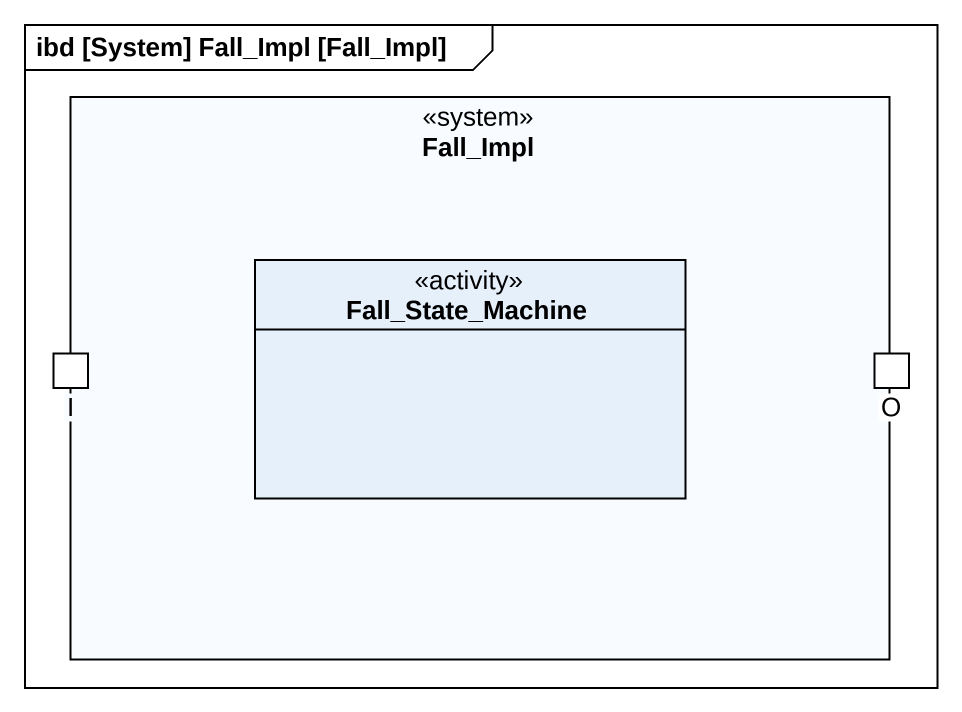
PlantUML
@startuml
mainframe ibd [System] Fall_Impl [Fall_Impl]
allowmixing
hide circle
hide empty members
rectangle Fall_Impl <<system>> {
  class Fall_State_Machine <<activity>>
  port I <<port>>
  port "O" as O_ <<port>>
}
@enduml
